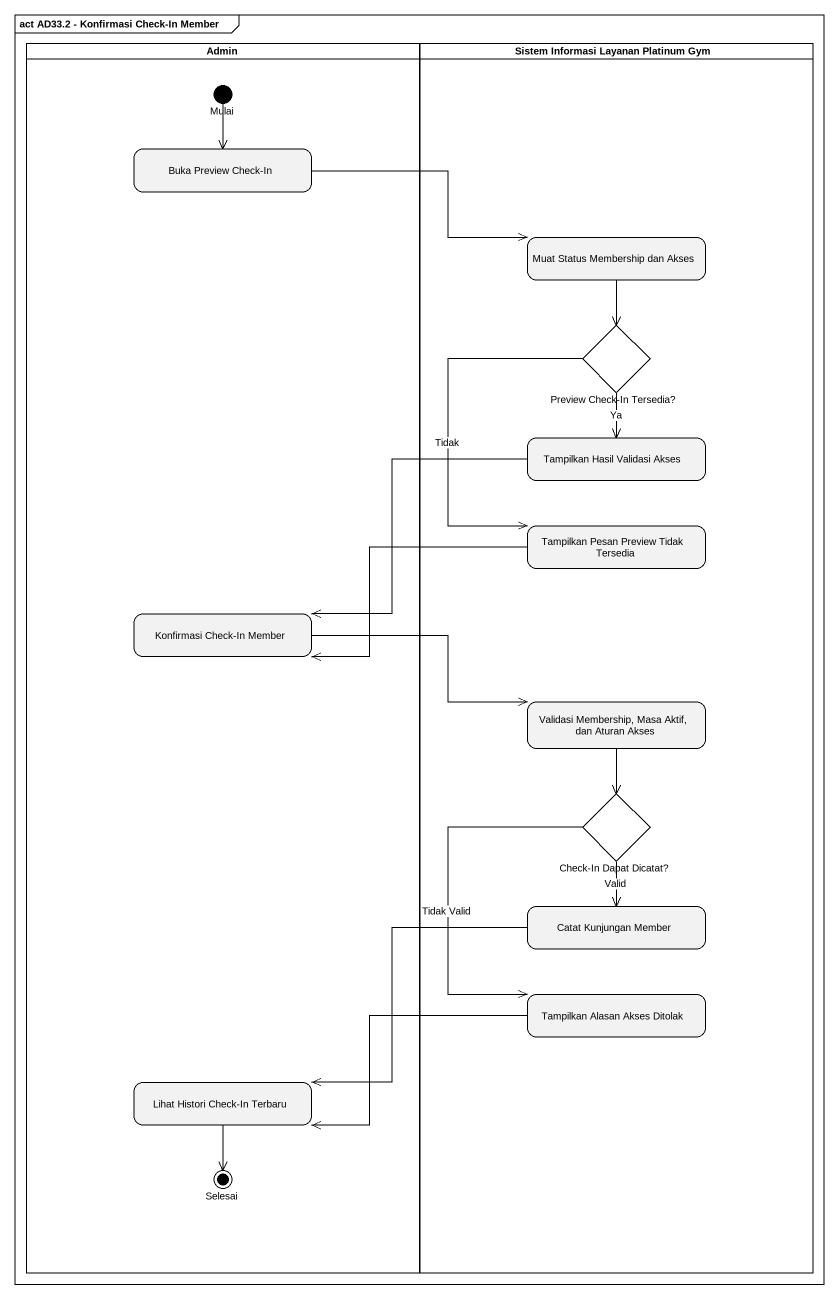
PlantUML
@startuml
mainframe act AD33.2 - Konfirmasi Check-In Member
hide empty description
state Admin <<partition>> {
  state Mulai <<start>>
  state "Buka Preview Check-In" as Buka_Preview_Check_In
  state "Konfirmasi Check-In Member" as Konfirmasi_Check_In_Member
  state "Lihat Histori Check-In Terbaru" as Lihat_Histori_Check_In
  state Selesai <<end>>
}
state "Sistem Informasi Layanan Platinum Gym" as Sistem_Informasi_Layanan <<partition>> {
  state "Muat Status Membership dan Akses" as Muat_Status_Membership_dan
  state "Preview Check-In Tersedia?" as Preview_Check_In_Tersedia <<choice>>
  state "Tampilkan Hasil Validasi Akses" as Tampilkan_Hasil_Validasi
  state "Tampilkan Pesan Preview Tidak Tersedia" as Tampilkan_Pesan_Preview
  state "Validasi Membership, Masa Aktif, dan Aturan Akses" as Validasi_Membership_Masa
  state "Check-In Dapat Dicatat?" as Check_In_Dapat_Dicatat <<choice>>
  state "Catat Kunjungan Member" as Catat_Kunjungan_Member
  state "Tampilkan Alasan Akses Ditolak" as Tampilkan_Alasan_Akses
}
Mulai --> Buka_Preview_Check_In
Buka_Preview_Check_In -right-> Muat_Status_Membership_dan
Muat_Status_Membership_dan --> Preview_Check_In_Tersedia
Preview_Check_In_Tersedia --> Tampilkan_Hasil_Validasi : Ya
Preview_Check_In_Tersedia --> Tampilkan_Pesan_Preview : Tidak
Tampilkan_Hasil_Validasi -left-> Konfirmasi_Check_In_Member
Tampilkan_Pesan_Preview -left-> Konfirmasi_Check_In_Member
Konfirmasi_Check_In_Member -right-> Validasi_Membership_Masa
Validasi_Membership_Masa --> Check_In_Dapat_Dicatat
Check_In_Dapat_Dicatat --> Catat_Kunjungan_Member : Valid
Check_In_Dapat_Dicatat --> Tampilkan_Alasan_Akses : Tidak Valid
Catat_Kunjungan_Member -left-> Lihat_Histori_Check_In
Tampilkan_Alasan_Akses -left-> Lihat_Histori_Check_In
Lihat_Histori_Check_In --> Selesai
@enduml
